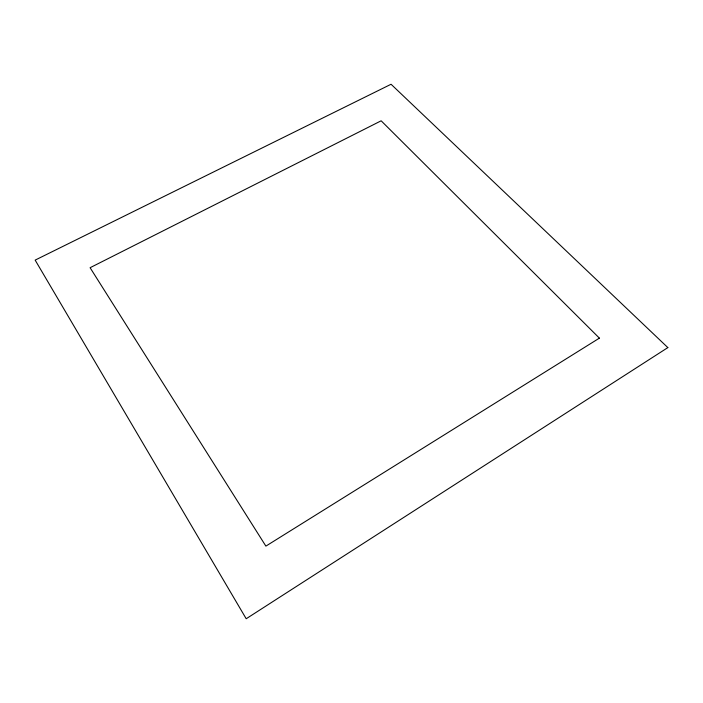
<?xml version="1.0" encoding="UTF-8"?>
<svg xmlns="http://www.w3.org/2000/svg" width="703" height="703" viewBox="0 0 703 703"><rect width="100%" height="100%" fill="white"/><g stroke="black" fill="none" stroke-linecap="round" stroke-linejoin="round"><path stroke-width="1.05" d="M667.85 347.598L246.199 618.745L35.15 260.11L391.061 84.255L667.85 347.598M599.395 338.134L265.883 546.117L90.098 267.711L381.158 120.802L599.395 338.134"/></g></svg>
